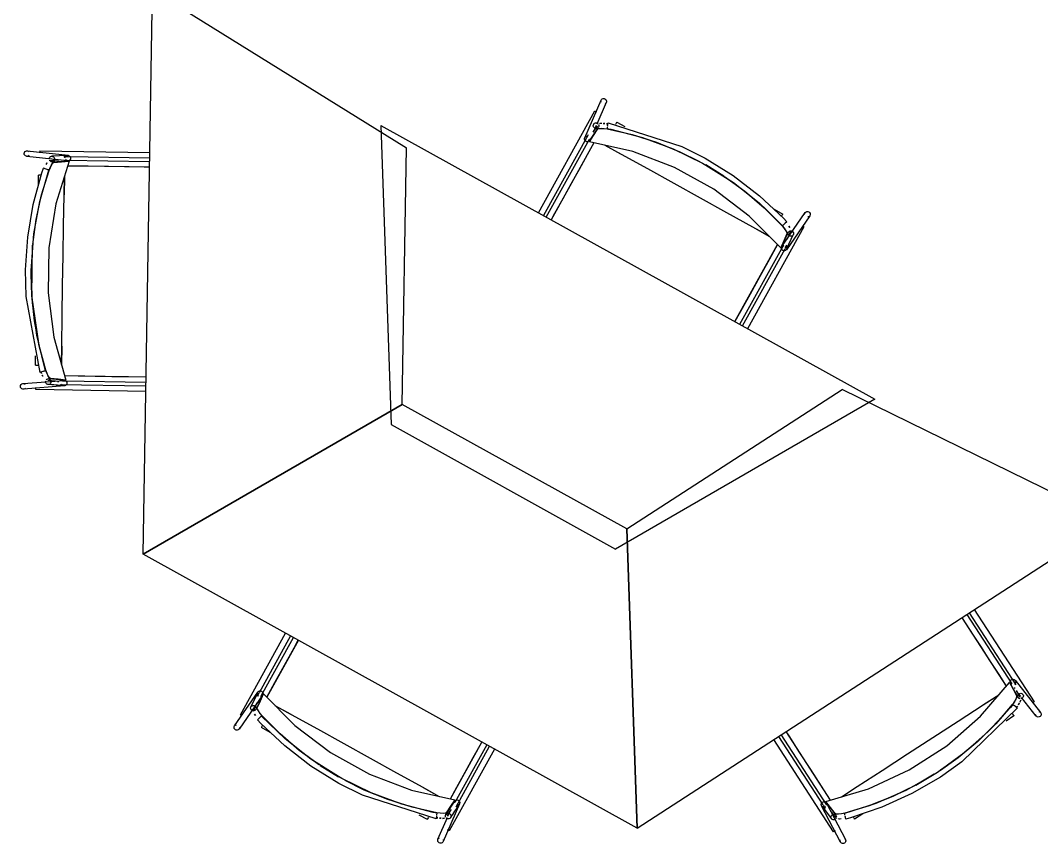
# Model space of a CAD drawing. Header units: metres. Extents: x 3.2 to 22.3, y 0.7 to 22.8.
# Drawn here: x 8.309 to 9.092, y 13.106 to 13.737 of the extents above; entities that cross this region are included whole.
import ezdxf

# ---------------------------------------------------------------- set-up
doc = ezdxf.new("R2010")
doc.units = ezdxf.units.M
for name, color, linetype in [('ARREDI', 9, 'Continuous'), ('PARETI_STRUTTURE', 7, 'Continuous'), ('PORTE_SCALE', 2, 'Continuous')]:
    doc.layers.add(name, color=color, linetype=linetype)

msp = doc.modelspace()

# ---------------------------------------------------------------- linework, layer by layer
at = {"layer": 'ARREDI'}
for points in [[(8.40281, 13.32789), (8.40984, 13.76095), (8.60477, 13.63964)], [(8.75408, 13.67446), (8.7539, 13.67519), (8.75399, 13.67594), (8.75408, 13.67616), (8.75408, 13.67617), (8.75433, 13.67659), (8.75487, 13.6771), (8.75556, 13.6774), (8.75631, 13.67744), (8.75703, 13.67721), (8.75763, 13.67676), (8.75805, 13.67615)], [(8.75804, 13.67614), (8.75823, 13.67542), (8.75813, 13.67467), (8.75804, 13.67444), (8.75804, 13.67443), (8.75779, 13.67401), (8.75725, 13.6735)], [(8.74932, 13.66789), (8.74931, 13.6679)], [(8.74935, 13.66787), (8.74962, 13.66774), (8.75006, 13.66749)], [(8.75006, 13.66748), (8.75065, 13.66716)], [(8.58512, 13.65677), (8.59298, 13.42731)], [(8.58513, 13.65676), (8.96393, 13.44677), (8.76517, 13.33186)], [(8.89665, 13.57371), (8.89425, 13.5683), (8.89182, 13.56291), (8.86775, 13.58725), (8.84043, 13.60794), (8.81045, 13.62457), (8.77843, 13.63676), (8.74504, 13.64427), (8.74832, 13.64919), (8.75162, 13.65409), (8.75243, 13.65446), (8.75412, 13.65459), (8.75641, 13.65448), (8.75883, 13.65414)], [(8.74793, 13.65165), (8.74885, 13.65302), (8.75126, 13.65659)], [(8.74825, 13.65583), (8.74807, 13.65655), (8.74815, 13.65729), (8.74839, 13.65782), (8.74848, 13.65795), (8.74897, 13.65841), (8.74901, 13.65844), (8.74969, 13.65872), (8.75043, 13.65875), (8.75115, 13.65852), (8.75175, 13.65807)], [(8.75216, 13.65744), (8.75234, 13.65671), (8.75226, 13.65598), (8.75202, 13.65545), (8.75192, 13.65531), (8.75139, 13.65483), (8.75071, 13.65455), (8.74998, 13.65452), (8.74926, 13.65474), (8.74866, 13.6552), (8.74824, 13.65583)], [(8.7516, 13.6541), (8.75238, 13.65446), (8.75403, 13.65461), (8.75629, 13.6545), (8.75882, 13.65414)], [(8.75293, 13.6583), (8.75457, 13.65843)], [(8.75464, 13.65842), (8.75296, 13.65828)], [(8.75555, 13.65838), (8.75683, 13.65833)], [(8.75694, 13.65831), (8.75579, 13.65837)], [(8.75928, 13.65798), (8.75821, 13.65813)], [(8.75822, 13.65814), (8.75929, 13.65798)], [(8.75892, 13.65586), (8.75882, 13.65523), (8.75874, 13.65477), (8.7587, 13.65455)], [(8.75883, 13.65414), (8.77782, 13.64984), (8.79641, 13.644), (8.81448, 13.63668), (8.82941, 13.62918)], [(8.75897, 13.65411), (8.77793, 13.6498), (8.79649, 13.64398), (8.81451, 13.63668), (8.8294, 13.62919)], [(8.75905, 13.65659), (8.75918, 13.65732), (8.75929, 13.65798)], [(8.75938, 13.65848), (8.75942, 13.65876), (8.75943, 13.6588), (8.75943, 13.65878)], [(8.76606, 13.65932), (8.76593, 13.65908), (8.7657, 13.65867), (8.76538, 13.65808), (8.76502, 13.65744)], [(8.74149, 13.6456), (8.74131, 13.64633), (8.7414, 13.64708), (8.74149, 13.6473), (8.74149, 13.64731), (8.74174, 13.64773), (8.74228, 13.64824), (8.74297, 13.64853), (8.74372, 13.64858)], [(8.74521, 13.64515), (8.74466, 13.64463), (8.74397, 13.64434), (8.74322, 13.64432), (8.7425, 13.64452), (8.7419, 13.64498), (8.74148, 13.64561)], [(8.74534, 13.64654), (8.74503, 13.64427)], [(8.31196, 13.63394), (8.31163, 13.63461), (8.31153, 13.63536), (8.31171, 13.63609), (8.31212, 13.63672), (8.31271, 13.63717), (8.31342, 13.63738), (8.31392, 13.6374), (8.31417, 13.63736), (8.31485, 13.63705), (8.31539, 13.63654)], [(8.32346, 13.63738), (8.32346, 13.6374), (8.32346, 13.63705), (8.32344, 13.63654)], [(8.60157, 13.4428), (8.60477, 13.63965)], [(8.74847, 13.6435), (8.74342, 13.63437), (8.73715, 13.62308), (8.73089, 13.61178), (8.72461, 13.60046), (8.71835, 13.58915), (8.71571, 13.58437)], [(8.76925, 13.63482), (8.75715, 13.64155)], [(8.88307, 13.57175), (8.87053, 13.57869), (8.85042, 13.58984), (8.83022, 13.60104), (8.81, 13.61225), (8.78981, 13.62344), (8.76968, 13.63461), (8.75716, 13.64154)], [(8.31524, 13.63376), (8.31464, 13.63332), (8.31394, 13.63309), (8.31344, 13.63309), (8.31319, 13.63314), (8.31251, 13.63343), (8.31196, 13.63394)], [(8.32343, 13.63587), (8.32345, 13.63654)], [(8.33067, 13.63113), (8.33083, 13.63186), (8.33123, 13.63249), (8.3318, 13.63293), (8.33185, 13.63296), (8.33249, 13.63315), (8.33266, 13.63317), (8.33323, 13.63311), (8.33391, 13.63281), (8.33445, 13.63229)], [(8.33068, 13.62995), (8.33659, 13.63038), (8.33803, 13.63048)], [(8.33445, 13.63229), (8.33479, 13.63163), (8.33488, 13.63088), (8.33473, 13.63014), (8.33434, 13.62952), (8.33376, 13.62907), (8.33375, 13.62906), (8.33307, 13.62885), (8.33291, 13.62884), (8.33233, 13.62889), (8.33165, 13.6292)], [(8.33471, 13.63039), (8.33471, 13.63041)], [(8.34283, 13.63187), (8.343, 13.6326), (8.34341, 13.63323), (8.344, 13.63369), (8.34472, 13.63389), (8.34521, 13.63391), (8.34522, 13.63391), (8.34546, 13.63387), (8.34615, 13.63356), (8.34669, 13.63306)], [(8.34607, 13.62932), (8.34327, 13.63046)], [(8.34328, 13.63046), (8.34607, 13.62932)], [(8.34669, 13.63305), (8.34702, 13.63239), (8.34712, 13.63164), (8.34694, 13.6309), (8.34653, 13.63028), (8.34594, 13.62982)], [(8.31803, 13.56561), (8.32066, 13.58466), (8.32489, 13.60368), (8.33064, 13.6223)], [(8.31803, 13.56558), (8.32065, 13.58458), (8.32486, 13.60358), (8.33059, 13.62215)], [(8.32909, 13.62305), (8.3284, 13.62332), (8.3277, 13.62357), (8.32708, 13.6238), (8.32661, 13.62397), (8.32634, 13.62407), (8.3263, 13.62408), (8.32632, 13.62408), (8.32654, 13.624)], [(8.33427, 13.62851), (8.34017, 13.62893), (8.34607, 13.62933), (8.33592, 13.59663), (8.33052, 13.5628), (8.32996, 13.52852), (8.33427, 13.49452), (8.34335, 13.46152), (8.33748, 13.46211), (8.33159, 13.46272), (8.33088, 13.46326), (8.32996, 13.46468), (8.32899, 13.46676), (8.32816, 13.46905)], [(8.32844, 13.62696), (8.32904, 13.62812)], [(8.32901, 13.62806), (8.32845, 13.62695)], [(8.33034, 13.6226), (8.33014, 13.62268), (8.32969, 13.62284), (8.32909, 13.62306)], [(8.33064, 13.62229), (8.33159, 13.62467), (8.33262, 13.62668), (8.33358, 13.62803), (8.33427, 13.62853)], [(8.33065, 13.62229), (8.33155, 13.62455), (8.33259, 13.6266), (8.33355, 13.628), (8.33427, 13.62851)], [(8.34502, 13.62594), (8.3578, 13.62573), (8.37308, 13.62548), (8.38837, 13.62525), (8.40362, 13.625), (8.40763, 13.62493)], [(8.84828, 13.61797), (8.83431, 13.62647)], [(8.83433, 13.62647), (8.84824, 13.618)], [(8.32469, 13.61857), (8.32395, 13.61858), (8.3233, 13.61859), (8.3228, 13.61859), (8.32254, 13.61861)], [(8.34005, 13.47351), (8.34029, 13.48783), (8.34066, 13.51083), (8.34102, 13.53393), (8.3414, 13.55704), (8.34177, 13.58012), (8.34215, 13.60312), (8.34239, 13.61745)], [(8.3424, 13.61747), (8.34217, 13.60351)], [(8.84877, 13.61766), (8.8643, 13.60639), (8.87908, 13.59374), (8.89277, 13.57995)], [(8.8488, 13.61763), (8.86437, 13.60634), (8.87916, 13.59366), (8.89287, 13.57984)], [(8.91012, 13.58876), (8.91026, 13.58949), (8.91049, 13.58992), (8.91049, 13.58994), (8.91064, 13.59013), (8.91123, 13.59059), (8.91194, 13.59083)], [(8.91193, 13.59083), (8.91268, 13.59082), (8.91338, 13.59054), (8.91395, 13.59004), (8.91432, 13.58939), (8.91443, 13.58865), (8.9143, 13.58792), (8.91406, 13.58748), (8.91406, 13.58747), (8.91391, 13.58728), (8.91332, 13.58682), (8.91261, 13.58658)], [(8.89238, 13.58684), (8.89274, 13.58749), (8.89306, 13.58806), (8.8933, 13.58849), (8.89342, 13.58871)], [(8.8963, 13.58265), (8.89647, 13.5828), (8.8965, 13.58282), (8.89646, 13.58279), (8.89625, 13.58261), (8.89537, 13.58183), (8.89482, 13.58133), (8.89428, 13.58083)], [(8.88309, 13.57173), (8.87086, 13.57849)], [(8.89286, 13.57984), (8.89444, 13.57797), (8.89575, 13.57608), (8.89652, 13.57458), (8.89665, 13.5737)], [(8.89287, 13.57984), (8.89452, 13.57788), (8.8958, 13.57602), (8.89655, 13.57454), (8.89666, 13.57368)], [(8.89427, 13.58083), (8.8938, 13.5804), (8.89345, 13.5801), (8.89329, 13.57995)], [(8.89961, 13.57619), (8.8972, 13.57077), (8.89661, 13.56945)], [(8.8999, 13.57176), (8.89915, 13.57177), (8.89844, 13.57204), (8.89787, 13.57252), (8.89751, 13.57316), (8.89739, 13.57389), (8.89739, 13.5739), (8.89753, 13.57461), (8.89758, 13.57475), (8.8979, 13.57523), (8.89848, 13.57569), (8.89919, 13.57593)], [(8.89872, 13.57855), (8.89801, 13.57958)], [(8.89802, 13.57957), (8.89877, 13.5785)], [(8.90065, 13.57565), (8.90122, 13.57516), (8.90159, 13.57452), (8.90172, 13.5738), (8.9017, 13.57373), (8.90158, 13.57308), (8.90151, 13.57294), (8.90119, 13.57245), (8.90061, 13.57199), (8.8999, 13.57176)], [(8.90824, 13.5798), (8.90883, 13.57948)], [(8.90956, 13.57907), (8.90958, 13.57905), (8.90954, 13.57908), (8.90927, 13.57923), (8.90883, 13.57948)], [(8.31797, 13.565), (8.31704, 13.54868)], [(8.32811, 13.46919), (8.32299, 13.48794), (8.31736, 13.52641), (8.31796, 13.56496)], [(8.88932, 13.56542), (8.88313, 13.55426), (8.87572, 13.54088), (8.86831, 13.52751), (8.8609, 13.51416), (8.85661, 13.50642)], [(8.89181, 13.56291), (8.89413, 13.56484)], [(8.89413, 13.56484), (8.89181, 13.56291)], [(8.89481, 13.56061), (8.89406, 13.56062), (8.89337, 13.5609), (8.8928, 13.5614), (8.89244, 13.56205), (8.89231, 13.56279)], [(8.89558, 13.56457), (8.89615, 13.56407), (8.89651, 13.56342), (8.89664, 13.56268), (8.89648, 13.56194), (8.89626, 13.56151), (8.89626, 13.5615), (8.89611, 13.56131), (8.89552, 13.56085), (8.89482, 13.56061)], [(8.32815, 13.46905), (8.32301, 13.48783), (8.3194, 13.50698), (8.31736, 13.52637), (8.31696, 13.54308)], [(8.34029, 13.48744), (8.34005, 13.4735)], [(8.32015, 13.473), (8.32017, 13.473)], [(8.32018, 13.473), (8.32044, 13.473), (8.32093, 13.47298), (8.32158, 13.47297), (8.32233, 13.47295)], [(8.32659, 13.46833), (8.32589, 13.46809), (8.32518, 13.46787), (8.32454, 13.46766), (8.32407, 13.46749), (8.32381, 13.46741)], [(8.32492, 13.46664), (8.32454, 13.46765)], [(8.32455, 13.46765), (8.32492, 13.46663)], [(8.32537, 13.46542), (8.32585, 13.46438)], [(8.32594, 13.46417), (8.3254, 13.46532)], [(8.32659, 13.46832), (8.32718, 13.46852), (8.32763, 13.46867), (8.32785, 13.46874)], [(8.33159, 13.46269), (8.3309, 13.46322), (8.32999, 13.4646), (8.32904, 13.46664), (8.32815, 13.46905)], [(8.34241, 13.46492), (8.35285, 13.46476), (8.37868, 13.46434), (8.39162, 13.46413), (8.40455, 13.46392)], [(8.31246, 13.45529), (8.3119, 13.45479), (8.31121, 13.45453), (8.31096, 13.45449), (8.31046, 13.45452), (8.30975, 13.45475), (8.30918, 13.45522), (8.30879, 13.45586), (8.30864, 13.45661), (8.30875, 13.45735), (8.30911, 13.458)], [(8.30911, 13.45801), (8.30967, 13.45851), (8.31036, 13.45877), (8.31061, 13.45881), (8.31111, 13.45879), (8.31182, 13.45855), (8.31239, 13.45808)], [(8.33164, 13.45892), (8.33109, 13.45842), (8.33039, 13.45814), (8.32981, 13.45812), (8.32966, 13.45813), (8.32903, 13.45834), (8.32898, 13.45837), (8.32841, 13.45884), (8.32803, 13.45948), (8.32791, 13.46021), (8.32802, 13.46096)], [(8.32838, 13.46162), (8.32894, 13.46212), (8.32963, 13.46239), (8.33021, 13.46242), (8.33037, 13.46241), (8.33103, 13.46217), (8.33105, 13.46217), (8.33162, 13.4617), (8.33198, 13.46106), (8.33212, 13.46032), (8.33201, 13.45957), (8.33164, 13.45892)], [(8.33548, 13.46061), (8.33384, 13.46078), (8.32955, 13.46122)], [(8.33198, 13.46268), (8.33198, 13.46223)], [(8.33706, 13.46045), (8.33801, 13.46035)], [(8.34384, 13.45777), (8.34329, 13.45727), (8.34259, 13.457), (8.34234, 13.45696), (8.34184, 13.45699), (8.34114, 13.45722), (8.34057, 13.4577), (8.34018, 13.45834)], [(8.3412, 13.46073), (8.34335, 13.46152)], [(8.3425, 13.46126), (8.34321, 13.46103), (8.34379, 13.46056), (8.34416, 13.4599), (8.34432, 13.45917), (8.34421, 13.45843), (8.34384, 13.45776)], [(8.32049, 13.45419), (8.32049, 13.45418), (8.32049, 13.45452), (8.3205, 13.45504)], [(8.3205, 13.45504), (8.32051, 13.45571)], [(8.77376, 13.34735), (8.93901, 13.45437)], [(8.78163, 13.11789), (9.14517, 13.35332), (8.939, 13.45437)], [(8.77376, 13.34736), (8.60158, 13.44281), (8.40281, 13.32789)], [(8.78162, 13.1179), (8.40282, 13.32789), (8.60158, 13.44281)], [(8.59299, 13.4273), (8.76517, 13.33186)], [(9.06502, 13.22683), (9.05935, 13.23558), (9.05232, 13.24642), (9.04531, 13.25727), (9.03827, 13.26813), (9.03124, 13.27899)], [(8.49762, 13.21831), (8.50381, 13.22947), (8.51121, 13.24285), (8.51863, 13.25622), (8.5218, 13.26193)], [(9.06801, 13.22893), (9.06782, 13.22966), (9.06789, 13.23039), (9.0682, 13.23107), (9.06873, 13.23161), (9.06941, 13.23193), (9.07016, 13.232)], [(9.07016, 13.232), (9.07089, 13.23181), (9.0715, 13.23139), (9.07166, 13.23121), (9.07166, 13.2312), (9.07193, 13.23078), (9.07212, 13.23006), (9.07205, 13.22931), (9.07173, 13.22864), (9.07121, 13.2281)], [(8.49136, 13.21916), (8.49079, 13.21966), (8.49042, 13.22031), (8.4903, 13.22105), (8.49045, 13.22179), (8.49067, 13.22222), (8.49067, 13.22223), (8.49083, 13.22243), (8.49141, 13.22288), (8.49212, 13.22312)], [(8.49212, 13.22312), (8.49287, 13.22311), (8.49357, 13.22283), (8.49414, 13.22233), (8.4945, 13.22168), (8.49462, 13.22094)], [(8.9337, 13.12893), (8.93007, 13.1336), (8.92646, 13.13828), (8.95925, 13.14806), (8.99036, 13.16242), (9.01914, 13.18106), (9.04497, 13.20357), (9.06732, 13.2295), (9.07011, 13.22429), (9.07289, 13.21906), (9.07282, 13.21818), (9.07215, 13.21662), (9.07097, 13.21465), (9.06953, 13.21268)], [(9.06918, 13.22815), (9.06732, 13.2295)], [(9.07172, 13.22487), (9.07126, 13.22572)], [(9.07246, 13.22347), (9.07324, 13.22201), (9.07525, 13.21821)], [(8.48733, 13.20754), (8.48973, 13.21296), (8.49033, 13.21428)], [(8.49029, 13.21003), (8.49269, 13.21543), (8.49512, 13.22082), (8.51919, 13.19648), (8.54651, 13.17579), (8.57648, 13.15917), (8.60851, 13.14697), (8.6419, 13.13946), (8.63862, 13.13454), (8.63531, 13.12964), (8.63451, 13.12928), (8.63281, 13.12914), (8.63052, 13.12925), (8.62811, 13.1296)], [(8.49512, 13.22082), (8.4928, 13.21889)], [(8.4928, 13.21889), (8.49512, 13.22082)], [(8.93837, 13.14183), (8.95039, 13.14962), (8.96971, 13.16212), (8.98909, 13.17468), (9.00849, 13.18725), (9.02787, 13.19979), (9.04719, 13.2123), (9.0592, 13.22008)], [(9.0475, 13.21252), (9.05921, 13.22009)], [(9.0729, 13.21908), (9.07284, 13.21822), (9.07221, 13.21669), (9.07105, 13.21475), (9.06954, 13.21268)], [(9.07558, 13.21701), (9.07486, 13.2172), (9.07425, 13.21761), (9.07389, 13.21808), (9.07382, 13.21822), (9.07364, 13.21892), (9.07371, 13.21965), (9.07404, 13.22032), (9.07457, 13.22083), (9.07526, 13.22115), (9.076, 13.22122)], [(9.07528, 13.21437), (9.07595, 13.21591)], [(9.07598, 13.21593), (9.07533, 13.21442)], [(9.076, 13.22122), (9.07673, 13.22104), (9.07734, 13.22062), (9.0777, 13.22015), (9.07777, 13.22001), (9.07795, 13.21937), (9.07795, 13.21932), (9.07788, 13.21858), (9.07755, 13.21792), (9.07702, 13.2174), (9.07632, 13.21708)], [(9.08614, 13.21459), (9.08616, 13.21461), (9.08586, 13.21441), (9.08543, 13.21414)], [(8.48629, 13.20809), (8.48572, 13.20857), (8.48534, 13.20921), (8.48522, 13.20993), (8.48523, 13.21), (8.48536, 13.21066), (8.48543, 13.21079), (8.48575, 13.21128), (8.48633, 13.21174), (8.48704, 13.21197)], [(8.48703, 13.21197), (8.48778, 13.21196), (8.48849, 13.21169), (8.48906, 13.21121), (8.48942, 13.21057), (8.48955, 13.20985), (8.48955, 13.20983), (8.48941, 13.20912), (8.48935, 13.20898), (8.48903, 13.2085), (8.48845, 13.20804), (8.48774, 13.2078)], [(8.49406, 13.2039), (8.49241, 13.20585), (8.49113, 13.20772), (8.49038, 13.20919), (8.49027, 13.21005)], [(8.49408, 13.20389), (8.49249, 13.20577), (8.49119, 13.20766), (8.49041, 13.20916), (8.49029, 13.21003)], [(8.50385, 13.212), (8.51607, 13.20524)], [(8.50386, 13.21199), (8.51641, 13.20504), (8.53652, 13.19389), (8.55671, 13.18269), (8.57693, 13.17149), (8.59713, 13.16029), (8.61725, 13.14914), (8.62978, 13.14219)], [(9.06954, 13.21268), (9.0568, 13.19794), (9.04291, 13.18428), (9.02794, 13.17178), (9.0143, 13.16214)], [(9.06945, 13.21257), (9.05673, 13.19787), (9.04285, 13.18423), (9.02792, 13.17176), (9.01431, 13.16215)], [(9.06996, 13.21261), (9.07014, 13.21247), (9.0705, 13.21217), (9.07101, 13.21179)], [(9.07333, 13.20998), (9.07311, 13.21016), (9.07271, 13.21046), (9.07218, 13.21087), (9.07101, 13.21178)], [(9.0727, 13.21047), (9.07334, 13.21135)], [(9.07335, 13.21134), (9.07271, 13.21046)], [(9.07335, 13.20997), (9.07336, 13.20996)], [(9.07411, 13.2124), (9.07481, 13.21358)], [(9.07482, 13.21357), (9.07417, 13.21247)], [(9.08543, 13.21413), (9.08487, 13.21377)], [(9.0897, 13.20731), (9.09043, 13.20713), (9.09104, 13.2067), (9.0912, 13.20652), (9.0912, 13.20651), (9.09147, 13.20609), (9.09166, 13.20537), (9.09159, 13.20463), (9.09127, 13.20395), (9.09075, 13.20341), (9.09005, 13.20309), (9.08931, 13.20302)], [(8.47737, 13.20467), (8.47735, 13.20468), (8.4774, 13.20465), (8.47766, 13.2045), (8.4781, 13.20425)], [(8.47869, 13.20394), (8.47811, 13.20426)], [(8.48892, 13.20416), (8.48817, 13.20523)], [(8.48822, 13.20518), (8.48893, 13.20415)], [(8.49063, 13.20108), (8.49046, 13.20093), (8.49044, 13.20092), (8.49048, 13.20094), (8.49069, 13.20112), (8.49156, 13.2019), (8.49212, 13.2024), (8.49266, 13.2029)], [(8.49266, 13.2029), (8.49313, 13.20333), (8.49348, 13.20363), (8.49365, 13.20379)], [(8.53814, 13.1661), (8.52257, 13.17739), (8.50778, 13.19007), (8.49407, 13.20389)], [(8.53816, 13.16608), (8.52264, 13.17734), (8.50786, 13.18999), (8.49416, 13.20378)], [(9.06954, 13.20567), (9.06994, 13.20505), (9.0703, 13.20449), (9.07056, 13.20409), (9.0707, 13.20387)], [(9.08931, 13.20302), (9.08859, 13.2032), (9.08798, 13.20363), (9.08781, 13.20381), (9.08781, 13.20383), (9.08755, 13.20424), (9.08735, 13.20496)], [(8.475, 13.1929), (8.47425, 13.19291), (8.47356, 13.19319), (8.47299, 13.19369), (8.47261, 13.19434), (8.4725, 13.19508), (8.47264, 13.19582), (8.47288, 13.19625), (8.47288, 13.19626), (8.47303, 13.19646), (8.47361, 13.19691), (8.47432, 13.19715)], [(8.47682, 13.19497), (8.47668, 13.19424), (8.47644, 13.19381), (8.47644, 13.19379), (8.47629, 13.1936), (8.47571, 13.19314), (8.475, 13.19291)], [(8.49455, 13.19689), (8.49419, 13.19624), (8.49387, 13.19567), (8.49364, 13.19524), (8.49351, 13.19502)], [(8.89581, 13.19185), (8.89799, 13.18849), (8.90628, 13.17568), (8.91459, 13.16283), (8.9229, 13.15001), (8.92984, 13.13929)], [(8.63846, 13.14023), (8.64352, 13.14936), (8.64978, 13.16065), (8.65604, 13.17196), (8.66232, 13.18327)], [(8.53865, 13.16576), (8.55262, 13.15726)], [(8.55262, 13.15726), (8.53869, 13.16573)], [(8.62796, 13.12962), (8.60901, 13.13392), (8.59045, 13.13974), (8.57241, 13.14705), (8.55781, 13.1544)], [(8.62811, 13.12959), (8.60912, 13.1339), (8.59052, 13.13973), (8.57245, 13.14705), (8.55781, 13.1544)], [(8.99553, 13.15078), (9.0096, 13.1591)], [(9.00959, 13.1591), (8.99556, 13.15079)], [(8.61759, 13.14896), (8.62978, 13.14219)], [(8.93834, 13.14183), (8.95006, 13.14942)], [(8.99499, 13.15048), (8.97769, 13.14206), (8.95954, 13.13496), (8.9409, 13.12938)], [(8.99501, 13.15049), (8.97777, 13.14209), (8.95965, 13.13501), (8.94104, 13.12941)], [(8.6416, 13.13719), (8.6419, 13.13946)], [(8.64173, 13.13858), (8.64227, 13.1391), (8.64297, 13.13937), (8.64372, 13.13942), (8.64444, 13.13921), (8.64504, 13.13875), (8.64545, 13.13812)], [(8.64545, 13.13813), (8.64563, 13.13741), (8.64553, 13.13666), (8.64545, 13.13643), (8.64545, 13.13642), (8.6452, 13.136), (8.64466, 13.13549), (8.64396, 13.1352), (8.64321, 13.13516)], [(8.92615, 13.13417), (8.92544, 13.13391), (8.92469, 13.13389), (8.92398, 13.13413), (8.92341, 13.1346), (8.92313, 13.13502), (8.92312, 13.13502), (8.92302, 13.13524), (8.92288, 13.13597), (8.92301, 13.13671)], [(8.92301, 13.13671), (8.92339, 13.13736), (8.92396, 13.13785), (8.92465, 13.13811), (8.9254, 13.13813), (8.92611, 13.13789), (8.92669, 13.13742)], [(8.92646, 13.13828), (8.92707, 13.13532)], [(8.92707, 13.13532), (8.92646, 13.13828)], [(8.628, 13.12787), (8.62811, 13.1285), (8.6282, 13.12896), (8.62824, 13.12918)], [(8.63534, 13.12963), (8.63455, 13.12927), (8.63291, 13.12912), (8.63064, 13.12923), (8.62811, 13.12959)], [(8.63478, 13.12629), (8.6346, 13.12702), (8.63468, 13.12775), (8.63493, 13.12828), (8.63501, 13.12842), (8.63554, 13.12891), (8.63622, 13.12918), (8.63696, 13.12921), (8.63768, 13.12899), (8.63828, 13.12853), (8.63869, 13.12791)], [(8.63901, 13.13209), (8.63809, 13.13071), (8.63567, 13.12714)], [(8.92998, 13.13095), (8.93086, 13.12981), (8.9345, 13.12515)], [(8.93046, 13.12697), (8.93082, 13.12762), (8.93139, 13.12812), (8.93208, 13.1284), (8.93283, 13.12842), (8.93353, 13.12819), (8.93353, 13.12818), (8.9341, 13.12774), (8.93418, 13.12761), (8.93447, 13.1271), (8.9346, 13.12637)], [(8.94089, 13.12937), (8.93839, 13.12885), (8.93614, 13.12858), (8.93449, 13.12861), (8.93368, 13.12893)], [(8.9409, 13.12939), (8.93851, 13.12887), (8.93623, 13.1286), (8.93453, 13.12862), (8.9337, 13.12893)], [(8.94111, 13.12767), (8.94096, 13.12828), (8.94085, 13.12874), (8.94079, 13.12896)], [(8.62088, 13.12441), (8.621, 13.12465), (8.62124, 13.12507), (8.62156, 13.12565), (8.62192, 13.12629)], [(8.62756, 13.12526), (8.62752, 13.12498), (8.6275, 13.12494), (8.6275, 13.12495)], [(8.62871, 13.1256), (8.62764, 13.12575)], [(8.62788, 13.12714), (8.62776, 13.12641), (8.62765, 13.12575)], [(8.62765, 13.12576), (8.62872, 13.1256)], [(8.63, 13.12542), (8.63115, 13.12536)], [(8.63138, 13.12535), (8.6301, 13.1254)], [(8.63229, 13.12531), (8.63397, 13.12545)], [(8.63402, 13.12544), (8.63236, 13.1253)], [(8.63869, 13.1279), (8.63887, 13.12718), (8.63878, 13.12644), (8.63855, 13.12592), (8.63845, 13.12578), (8.63796, 13.12532), (8.63792, 13.12529), (8.63724, 13.12501), (8.63651, 13.12499), (8.63578, 13.12521), (8.63519, 13.12567)], [(8.93354, 13.12448), (8.93284, 13.12421), (8.9321, 13.12418), (8.93141, 13.12441), (8.93135, 13.12444), (8.93084, 13.12487), (8.93074, 13.125), (8.93047, 13.12551), (8.93033, 13.12623), (8.93047, 13.12697)], [(8.93825, 13.12496), (8.93701, 13.12481), (8.93614, 13.12482)], [(8.93825, 13.12495), (8.93694, 13.1248)], [(8.94176, 13.12502), (8.94181, 13.1248), (8.94181, 13.12477), (8.94181, 13.12481), (8.94174, 13.12509), (8.94162, 13.12558), (8.94147, 13.12623), (8.94129, 13.12695)], [(8.94847, 13.12471), (8.94833, 13.12493), (8.94807, 13.12535), (8.9477, 13.12589), (8.9473, 13.12651)], [(8.63687, 13.11625), (8.63629, 13.11657)], [(8.63758, 13.11586), (8.63732, 13.116), (8.63687, 13.11625)], [(8.63761, 13.11584), (8.63763, 13.11583)], [(8.93234, 13.11499), (8.93236, 13.11501)], [(8.93239, 13.11503), (8.93264, 13.11519), (8.93307, 13.11547)], [(8.93364, 13.11583), (8.93307, 13.11547)], [(8.62889, 13.10759), (8.62872, 13.10831), (8.62881, 13.10906), (8.62889, 13.10929), (8.62889, 13.1093), (8.62914, 13.10972), (8.62968, 13.11023), (8.62999, 13.11036)], [(8.63286, 13.10927), (8.63304, 13.10855), (8.63294, 13.1078), (8.63286, 13.10757), (8.63286, 13.10756), (8.63261, 13.10714), (8.63207, 13.10663), (8.63137, 13.10634), (8.63062, 13.1063), (8.6299, 13.10652), (8.6293, 13.10698), (8.62889, 13.10759)], [(8.94162, 13.10738), (8.94126, 13.10673), (8.94068, 13.10624), (8.93998, 13.10598), (8.93923, 13.10596), (8.93853, 13.1062), (8.93794, 13.10667), (8.93766, 13.10707), (8.93766, 13.10709), (8.93757, 13.10731), (8.93743, 13.10805), (8.93755, 13.10878)], [(8.94065, 13.10996), (8.94123, 13.10949), (8.94151, 13.10908), (8.94151, 13.10907), (8.94161, 13.10885), (8.94175, 13.10811), (8.94162, 13.10738)]]:
    msp.add_lwpolyline(points, dxfattribs=at)
msp.add_lwpolyline([(8.77376, 13.34736), (8.78162, 13.1179)], close=True, dxfattribs=at)
at = {"layer": 'PARETI_STRUTTURE'}
for points in [[(8.74149, 13.64731), (8.75407, 13.67617)], [(8.75805, 13.67444), (8.75076, 13.65773)], [(8.70599, 13.58977), (8.74931, 13.6679)], [(8.74568, 13.6456), (8.75201, 13.65544)], [(8.75036, 13.65682), (8.74843, 13.65239)], [(8.74925, 13.65377), (8.74975, 13.65467)], [(8.75869, 13.65452), (8.76161, 13.65394), (8.78586, 13.64762), (8.80936, 13.6389), (8.83187, 13.62786)], [(8.75943, 13.6588), (8.8159, 13.64074), (8.83397, 13.63165)], [(8.76608, 13.65935), (8.77232, 13.65589)], [(8.7441, 13.64956), (8.70978, 13.58766)], [(8.71194, 13.58647), (8.74507, 13.64623)], [(8.74589, 13.64656), (8.74545, 13.64558)], [(8.31392, 13.63739), (8.34521, 13.6339)], [(8.32346, 13.63739), (8.40781, 13.63603)], [(8.74851, 13.64349), (8.71573, 13.58436)], [(8.34473, 13.6296), (8.31344, 13.63309)], [(8.3444, 13.63373), (8.33265, 13.63316)], [(8.33291, 13.62884), (8.33294, 13.62884), (8.33308, 13.62885), (8.3332, 13.62885), (8.33334, 13.62887), (8.33347, 13.62887), (8.3336, 13.62888), (8.33385, 13.62888), (8.33399, 13.62889), (8.33412, 13.62889), (8.33426, 13.62891), (8.33438, 13.62891), (8.33452, 13.62892), (8.33465, 13.62892), (8.33477, 13.62894), (8.33491, 13.62894), (8.33504, 13.62895), (8.3353, 13.62895), (8.33544, 13.62896), (8.33556, 13.62896), (8.3357, 13.62898), (8.33583, 13.62898), (8.33595, 13.62899), (8.33609, 13.62899), (8.33622, 13.62901), (8.33635, 13.62901), (8.33648, 13.62902), (8.33662, 13.62902), (8.33674, 13.62903), (8.33701, 13.62903), (8.33713, 13.62905), (8.33727, 13.62905), (8.3374, 13.62906), (8.33754, 13.62906), (8.33766, 13.62907), (8.33779, 13.62907), (8.33792, 13.62909), (8.33805, 13.62909), (8.33819, 13.6291), (8.33845, 13.6291), (8.33858, 13.62912), (8.33872, 13.62912), (8.33884, 13.62913), (8.33897, 13.62913), (8.3391, 13.62914), (8.33923, 13.62914), (8.33937, 13.62916), (8.33949, 13.62916), (8.33963, 13.62917), (8.33976, 13.62917), (8.33988, 13.62919), (8.34015, 13.62919), (8.34029, 13.6292), (8.34041, 13.6292), (8.34055, 13.62921), (8.34067, 13.62921), (8.3408, 13.62923), (8.34094, 13.62923), (8.34106, 13.62924), (8.3412, 13.62924), (8.34133, 13.62926), (8.34159, 13.62926), (8.34172, 13.62927), (8.34185, 13.62927), (8.34198, 13.62928), (8.34212, 13.62928), (8.34224, 13.6293), (8.34238, 13.6293), (8.34251, 13.62931), (8.34263, 13.62931), (8.34277, 13.62932), (8.3429, 13.62932), (8.34304, 13.62934), (8.3433, 13.62934), (8.34342, 13.62935), (8.34355, 13.62935), (8.34369, 13.62937), (8.34381, 13.62937), (8.34395, 13.62938), (8.34408, 13.62938), (8.34422, 13.62939), (8.34434, 13.62939), (8.34448, 13.62941), (8.3446, 13.62941)], [(8.3347, 13.63041), (8.33659, 13.63038)], [(8.3449, 13.63273), (8.34195, 13.63277)], [(8.34376, 13.63027), (8.4077, 13.62923)], [(8.40774, 13.6317), (8.34512, 13.63272)], [(8.83397, 13.63165), (8.85544, 13.6183), (8.8755, 13.60288), (8.8939, 13.58556), (8.8965, 13.58281)], [(8.31264, 13.54594), (8.3143, 13.57116), (8.31847, 13.59611), (8.3251, 13.62049), (8.3263, 13.62408)], [(8.31697, 13.54587), (8.31703, 13.54876), (8.31899, 13.57378), (8.32344, 13.59844), (8.33037, 13.6226)], [(8.40762, 13.6249), (8.34501, 13.62592)], [(8.83188, 13.62786), (8.83439, 13.62644), (8.85554, 13.61294), (8.87522, 13.5974), (8.89327, 13.57993)], [(8.32238, 13.61096), (8.3225, 13.6186)], [(8.88676, 13.59246), (8.89344, 13.58875)], [(8.89268, 13.56396), (8.91049, 13.58993)], [(8.91406, 13.58748), (8.89626, 13.56151)], [(8.90958, 13.57906), (8.86626, 13.50092)], [(8.89258, 13.56416), (8.89263, 13.56429), (8.89269, 13.5644), (8.89274, 13.56452), (8.8928, 13.56463), (8.89285, 13.56476), (8.89291, 13.56487), (8.89296, 13.565), (8.89302, 13.56511), (8.89308, 13.56523), (8.89313, 13.56534), (8.89319, 13.56547), (8.89324, 13.56558), (8.8933, 13.5657), (8.89337, 13.56583), (8.89342, 13.56594), (8.89348, 13.56606), (8.89353, 13.56618), (8.89359, 13.5663), (8.89365, 13.56641), (8.8937, 13.56654), (8.89376, 13.56665), (8.89381, 13.56677), (8.89387, 13.56688), (8.89392, 13.56701), (8.89398, 13.56712), (8.89409, 13.56737), (8.89415, 13.56748), (8.8942, 13.56761), (8.89426, 13.56772), (8.89431, 13.56784), (8.89437, 13.56795), (8.89442, 13.56808), (8.89448, 13.56819), (8.89453, 13.56831), (8.89459, 13.56843), (8.89465, 13.56855), (8.8947, 13.56866), (8.89481, 13.56891), (8.89487, 13.56902), (8.89492, 13.56915), (8.89499, 13.56926), (8.89505, 13.56938), (8.8951, 13.5695), (8.89516, 13.56962), (8.89521, 13.56973), (8.89527, 13.56986), (8.89533, 13.56997), (8.89538, 13.57009), (8.89544, 13.5702), (8.89555, 13.57045), (8.8956, 13.57056), (8.89566, 13.57069), (8.89571, 13.5708), (8.89577, 13.57093), (8.89583, 13.57104), (8.89588, 13.57116), (8.89594, 13.57127), (8.89599, 13.5714), (8.89605, 13.57151), (8.89616, 13.57176), (8.89621, 13.57187), (8.89627, 13.572), (8.89633, 13.57211), (8.89638, 13.57223), (8.89645, 13.57234), (8.89651, 13.57247), (8.89656, 13.57258), (8.89662, 13.5727), (8.89667, 13.57281), (8.89673, 13.57294), (8.89678, 13.57305), (8.8969, 13.5733), (8.89695, 13.57341), (8.89701, 13.57354), (8.89706, 13.57365), (8.89712, 13.57377), (8.89717, 13.57388), (8.89723, 13.57401), (8.89728, 13.57412), (8.89734, 13.57425), (8.8974, 13.57436), (8.89745, 13.57448), (8.89751, 13.57459), (8.89756, 13.57472), (8.89758, 13.57475)], [(8.89649, 13.5623), (8.90151, 13.57294)], [(8.89812, 13.57241), (8.89761, 13.5715)], [(8.85661, 13.50647), (8.8893, 13.56545)], [(8.89374, 13.56451), (8.86031, 13.50422)], [(8.86248, 13.50301), (8.89526, 13.56215)], [(8.89536, 13.56235), (8.89679, 13.56492)], [(8.32376, 13.46739), (8.31312, 13.52572), (8.31263, 13.54593)], [(8.32787, 13.46874), (8.32702, 13.47161), (8.32118, 13.49597), (8.31782, 13.52081), (8.31697, 13.54587)], [(8.32015, 13.473), (8.32026, 13.48013)], [(8.34241, 13.46495), (8.40502, 13.46394)], [(8.31062, 13.45881), (8.342, 13.46128)], [(8.34188, 13.46148), (8.33021, 13.46242)], [(8.33384, 13.46076), (8.3324, 13.46079)], [(8.33912, 13.45821), (8.40491, 13.45714)], [(8.40495, 13.45961), (8.3416, 13.46064)], [(8.34234, 13.45697), (8.31095, 13.45449)], [(8.40484, 13.45281), (8.32049, 13.45417)], [(9.0403, 13.28541), (9.08616, 13.21461)], [(9.06499, 13.22681), (9.03135, 13.27875)], [(9.0346, 13.28172), (9.06903, 13.22854)], [(9.07243, 13.22784), (9.03667, 13.28306)], [(8.47736, 13.20468), (8.51208, 13.26732)], [(8.51587, 13.26522), (8.49168, 13.22158)], [(8.4932, 13.21921), (8.51803, 13.26402)], [(8.52183, 13.26193), (8.49763, 13.21829)], [(9.07167, 13.2312), (9.09121, 13.20651)], [(8.47287, 13.19625), (8.49068, 13.22222)], [(9.06817, 13.2283), (9.07389, 13.21808)], [(9.06894, 13.22768), (9.06827, 13.22851)], [(9.07602, 13.21871), (9.07288, 13.22269)], [(8.49425, 13.21978), (8.47645, 13.1938)], [(8.49045, 13.22143), (8.48542, 13.21079)], [(8.49436, 13.21957), (8.4943, 13.21944), (8.49425, 13.21933), (8.49419, 13.21921), (8.49414, 13.2191), (8.49408, 13.21897), (8.49403, 13.21886), (8.49397, 13.21874), (8.49391, 13.21862), (8.49386, 13.2185), (8.4938, 13.21839), (8.49375, 13.21826), (8.49369, 13.21815), (8.49364, 13.21803), (8.49357, 13.2179), (8.49351, 13.21779), (8.49346, 13.21767), (8.4934, 13.21756), (8.49335, 13.21743), (8.49329, 13.21732), (8.49323, 13.21719), (8.49318, 13.21708), (8.49312, 13.21696), (8.49307, 13.21685), (8.49301, 13.21672), (8.49296, 13.21661), (8.49285, 13.21636), (8.49279, 13.21625), (8.49273, 13.21612), (8.49268, 13.21601), (8.49262, 13.21589), (8.49257, 13.21578), (8.49251, 13.21565), (8.49246, 13.21554), (8.4924, 13.21542), (8.49235, 13.21531), (8.49229, 13.21518), (8.49223, 13.21507), (8.49212, 13.21482), (8.49207, 13.21471), (8.49201, 13.21458), (8.49194, 13.21447), (8.49189, 13.21435), (8.49183, 13.21424), (8.49178, 13.21411), (8.49172, 13.214), (8.49166, 13.21387), (8.49161, 13.21376), (8.49155, 13.21364), (8.4915, 13.21353), (8.49139, 13.21328), (8.49133, 13.21317), (8.49128, 13.21304), (8.49122, 13.21293), (8.49116, 13.21281), (8.49111, 13.21269), (8.49105, 13.21257), (8.491, 13.21246), (8.49094, 13.21233), (8.49089, 13.21222), (8.49078, 13.21197), (8.49072, 13.21186), (8.49066, 13.21174), (8.49061, 13.21162), (8.49055, 13.2115), (8.4905, 13.21139), (8.49043, 13.21126), (8.49037, 13.21115), (8.49032, 13.21103), (8.49026, 13.21092), (8.49021, 13.21079), (8.49015, 13.21068), (8.49004, 13.21043), (8.48998, 13.21032), (8.48993, 13.21019), (8.48987, 13.21008), (8.48982, 13.20996), (8.48976, 13.20985), (8.48971, 13.20972), (8.48965, 13.20961), (8.4896, 13.20949), (8.48954, 13.20937), (8.48948, 13.20925), (8.48943, 13.20914), (8.48937, 13.20901), (8.48936, 13.20899)], [(8.49158, 13.22138), (8.49015, 13.21881)], [(9.07326, 13.22201), (9.07427, 13.22044)], [(9.0878, 13.20382), (9.0765, 13.21811)], [(8.48881, 13.21132), (8.48932, 13.21223)], [(9.06994, 13.21261), (9.06805, 13.21032), (9.05107, 13.19191), (9.0323, 13.17527), (9.01197, 13.1606)], [(9.07336, 13.20996), (9.03085, 13.16862), (9.01433, 13.15696)], [(8.55296, 13.15208), (8.53149, 13.16543), (8.51144, 13.18085), (8.49303, 13.19817), (8.49044, 13.20092)], [(8.55506, 13.15587), (8.55254, 13.15729), (8.53139, 13.17079), (8.51171, 13.18633), (8.49367, 13.2038)], [(9.07072, 13.20383), (9.06473, 13.19996)], [(8.50017, 13.19128), (8.49349, 13.19498)], [(8.89583, 13.19187), (8.92987, 13.1393)], [(8.63844, 13.14025), (8.66262, 13.18387)], [(8.93235, 13.115), (8.88649, 13.18581)], [(8.89012, 13.18816), (8.92417, 13.13559)], [(8.92696, 13.13583), (8.8922, 13.18951)], [(8.67235, 13.17847), (8.63763, 13.11583)], [(8.6664, 13.18178), (8.64186, 13.1375)], [(8.64284, 13.13417), (8.66857, 13.18057)], [(9.01197, 13.16059), (9.00954, 13.15904), (8.98768, 13.14673), (8.96471, 13.13669), (8.94079, 13.12898)], [(8.6275, 13.12493), (8.57103, 13.14299), (8.55296, 13.15209)], [(8.62825, 13.12921), (8.62533, 13.12979), (8.60108, 13.13611), (8.57758, 13.14483), (8.55506, 13.15587)], [(9.01433, 13.15697), (8.99245, 13.1443), (8.96941, 13.13387), (8.94547, 13.12577), (8.94183, 13.12477)], [(8.64544, 13.13642), (8.63286, 13.10756)], [(8.64126, 13.13815), (8.63492, 13.12829)], [(8.64105, 13.13717), (8.64148, 13.13816)], [(8.92697, 13.137), (8.94151, 13.10908)], [(8.9272, 13.13701), (8.92728, 13.1369), (8.92735, 13.1368), (8.92744, 13.13669), (8.92752, 13.13659), (8.92759, 13.13648), (8.92767, 13.13639), (8.92774, 13.13627), (8.92783, 13.13616), (8.92791, 13.13607), (8.92798, 13.13596), (8.92806, 13.13586), (8.92814, 13.13575), (8.92821, 13.13564), (8.9283, 13.13554), (8.92838, 13.13543), (8.92845, 13.13533), (8.92853, 13.13522), (8.9286, 13.13512), (8.92877, 13.1349), (8.92884, 13.1348), (8.92892, 13.13469), (8.92901, 13.13459), (8.92908, 13.13448), (8.92916, 13.13439), (8.92924, 13.13427), (8.92931, 13.13416), (8.92939, 13.13407), (8.92946, 13.13396), (8.92955, 13.13386), (8.92963, 13.13375), (8.9297, 13.13364), (8.92978, 13.13354), (8.92987, 13.13343), (8.92994, 13.13333), (8.93002, 13.13322), (8.93009, 13.13312), (8.93026, 13.1329), (8.93033, 13.1328), (8.93041, 13.13269), (8.93049, 13.13259), (8.93056, 13.13248), (8.93064, 13.13239), (8.93073, 13.13227), (8.9308, 13.13216), (8.93088, 13.13207), (8.93096, 13.13196), (8.93103, 13.13186), (8.93112, 13.13175), (8.93119, 13.13164), (8.93127, 13.13154), (8.93135, 13.13143), (8.93142, 13.13133), (8.93151, 13.13122), (8.93159, 13.13112), (8.93166, 13.13101), (8.93174, 13.1309), (8.93181, 13.1308), (8.93189, 13.13069), (8.93198, 13.13059), (8.93205, 13.13048), (8.93213, 13.13039), (8.93221, 13.13027), (8.93228, 13.13016), (8.93237, 13.13007), (8.93245, 13.12996), (8.93252, 13.12986), (8.9326, 13.12975), (8.93267, 13.12964), (8.93276, 13.12954), (8.93284, 13.12943), (8.93291, 13.12933), (8.93299, 13.12922), (8.93308, 13.12912), (8.93314, 13.12901), (8.93323, 13.1289), (8.93331, 13.1288), (8.93338, 13.12869), (8.93346, 13.12859), (8.93353, 13.12848), (8.93362, 13.12839), (8.9337, 13.12827), (8.93377, 13.12816), (8.93385, 13.12807), (8.93394, 13.12796), (8.93401, 13.12786), (8.93417, 13.12764), (8.93419, 13.12761)], [(8.63658, 13.12691), (8.63851, 13.13135)], [(8.63769, 13.12996), (8.63719, 13.12906)], [(8.93767, 13.10708), (8.92313, 13.13501)], [(8.92373, 13.13444), (8.93074, 13.125)], [(8.92429, 13.13541), (8.92589, 13.13294)], [(8.93187, 13.12824), (8.93132, 13.1291)], [(8.9549, 13.12883), (8.94849, 13.12468)], [(8.62086, 13.12438), (8.61462, 13.12784)], [(8.62889, 13.10929), (8.63618, 13.126)]]:
    msp.add_lwpolyline(points, dxfattribs=at)
at = {"layer": 'PORTE_SCALE'}
for centre, radius, start, end in [((8.18014, 11.52718), 1.93672, 85.21975, 85.56766), ((15.75092, 8.56422), 8.44956, 147.24518, 147.324991)]:
    msp.add_arc(centre, radius, start, end, dxfattribs=at)

doc.saveas('drawing.dxf')
